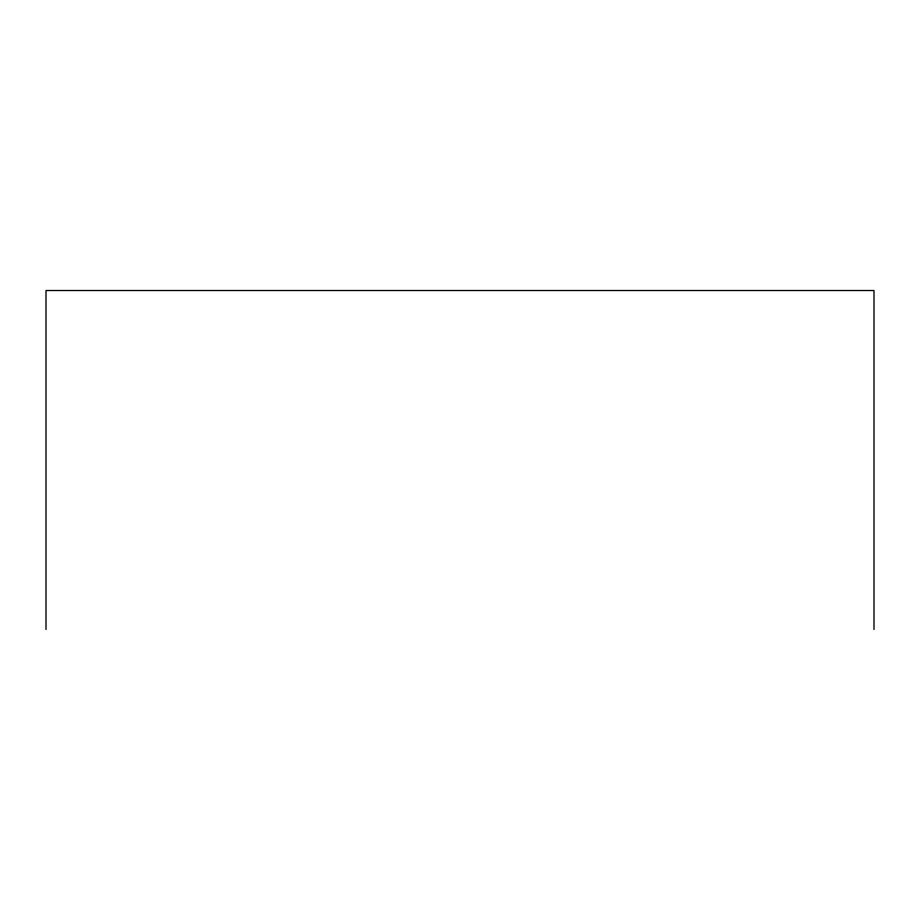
<?xml version="1.0" encoding="UTF-8"?>
<svg xmlns="http://www.w3.org/2000/svg" width="920" height="920" viewBox="0 0 920 920"><rect width="100%" height="100%" fill="white"/><g stroke="black" fill="none" stroke-linecap="round" stroke-linejoin="round"><path stroke-width="1.38" d="M874 629.487L874 290.513L46 290.513L46 629.487"/></g></svg>
